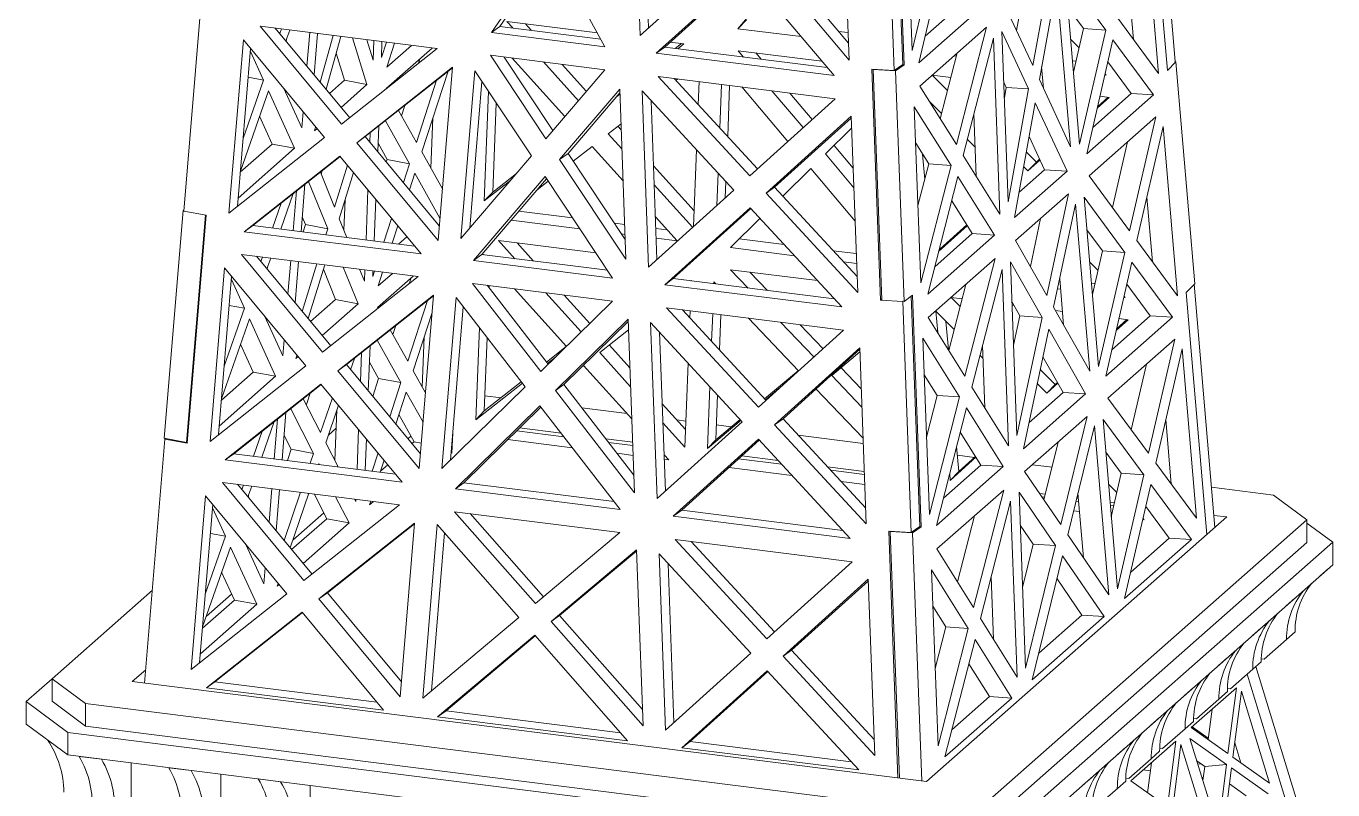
# Model space of a CAD drawing. Header units: millimetres. Extents: x 6136 to 7046, y 1563 to 2173.
# Drawn here: x 6861.3 to 6920.3, y 1777 to 1811.4 of the extents above; entities that cross this region are included whole.
import ezdxf

# ---------------------------------------------------------------- set-up
doc = ezdxf.new("R2010")
doc.units = ezdxf.units.MM
doc.header["$LTSCALE"] = 0.5
doc.layers.get('0').update_dxf_attribs({"color": 255})

# ---------------------------------------------------------------- blocks, each defined once
blk = doc.blocks.new('eiffel')
at = {"color": 3, "linetype": 'Continuous', "lineweight": 15}
for p, q in [((-2.914, 5.877), (-2.47, -6.206)), ((13.458, -8.393), (12.927, 6.091)), ((13.988, -8.013), (13.457, 6.429)), ((14.07, -8.029), (13.531, 6.481)), ((29.885, 6.033), (31.063, -7.82)), ((-2.359, 5.559), (-1.944, -5.731)), ((29.39, 5.511), (30.576, -8.401)), ((14.178, 3.842), (14.586, -7.145)), ((10.636, -7.739), (10.232, 3.248)), ((30.02, -8.577), (29.116, 2.031)), ((16.346, 0.379), (14.586, -7.145)), ((-8.098, -0.691), (-11.787, -6.005)), ((-8.098, -0.691), (-4.67, -6.901)), ((16.778, -0.312), (15, -7.911)), ((-7.981, -0.904), (-11.258, -5.625)), ((-2.47, -6.206), (3.228, -1.059)), ((5.199, -1.298), (10.636, -7.739)), ((5.728, -0.918), (10.597, -6.686)), ((4.195, -2.205), (-1.453, -7.307)), ((4.242, -2.261), (-0.924, -6.927)), ((4.195, -2.205), (9.686, -8.71)), ((23.215, -2.165), (22.145, -8.087)), ((26.713, -5.855), (24.166, -2.399)), ((24.166, -2.399), (25.07, -13.007)), ((28.445, -6.44), (28.1, -2.391)), ((-29.882, -2.96), (-31.063, -17.201)), ((23.639, -2.928), (22.55, -8.958)), ((24.513, -13.173), (23.639, -2.928)), ((5.43, -3.668), (3.663, -5.771)), ((21.53, -3.651), (21.124, -5.895)), ((19.211, -4.197), (15, -7.911)), ((17.81, -4.108), (15.391, -6.242)), ((20.501, -4.558), (22.145, -8.087)), ((25.312, -5.765), (24.34, -4.446)), ((-26.272, -5.624), (-15.185, -7.021)), ((-26.272, -5.624), (-21.179, -11.763)), ((-11.258, -5.625), (-11.787, -6.005)), ((-4.935, -6.422), (-11.258, -5.625)), ((-10.448, -5.727), (-10.811, -5.326)), ((-5.146, -6.039), (-10.811, -5.326)), ((-9.287, -5.873), (-9.65, -5.472)), ((3.663, -5.771), (4.193, -5.217)), ((15.051, -9.365), (19.241, -5.669)), ((19.241, -5.669), (17.351, -13.039)), ((27.473, -5.121), (30.02, -8.577)), ((-27.332, -6.463), (-28.234, -17.343)), ((-27.332, -6.463), (-22.24, -12.602)), ((-25.329, -5.743), (-20.669, -11.359)), ((-24.95, -5.791), (-25.05, -6.078)), ((-24.667, -6.541), (-24.428, -5.857)), ((-24.631, -6.438), (-24.642, -6.571)), ((-23.174, -6.015), (-23.349, -8.129)), ((-22.902, -8.668), (-22.686, -6.076)), ((-21.707, -6.199), (-22.528, -9.119)), ((-21.221, -6.261), (-22.152, -9.573)), ((-20.488, -6.353), (-19.585, -9.269)), ((-19.601, -6.465), (-19.203, -7.752)), ((-19.203, -7.752), (-19.154, -6.521)), ((-4.67, -6.901), (-11.787, -6.005)), ((3.663, -5.771), (7.626, -6.27)), ((9.971, -5.945), (10.573, -6.021)), ((17.783, -13.73), (19.674, -6.36)), ((19.674, -6.36), (20.084, -17.404)), ((20.207, -5.955), (21.881, -9.548)), ((20.603, -16.62), (20.207, -5.955)), ((25.036, -6.966), (24.51, -6.439)), ((25.312, -5.765), (24.685, -8.495)), ((26.713, -5.855), (25.07, -13.007)), ((25.312, -5.765), (26.713, -5.855)), ((27.164, -6.466), (25.52, -13.618)), ((29.711, -9.923), (27.164, -6.466)), ((-26.88, -7.009), (-27.701, -16.922)), ((-26.895, -7.201), (-26.072, -9.001)), ((-21.513, -7.301), (-20.986, -9.005)), ((-15.185, -7.021), (-21.179, -11.763)), ((-18.644, -6.585), (-18.683, -7.581)), ((-18.37, -6.62), (-18.683, -7.581)), ((-15.491, -6.983), (-18.379, -9.53)), ((-17.862, -6.684), (-18.349, -8.178)), ((-18.349, -8.178), (-16.805, -6.817)), ((-0.924, -6.927), (-1.453, -7.307)), ((9.686, -8.71), (-1.453, -7.307)), ((9.264, -8.211), (-0.924, -6.927)), ((0.276, -6.722), (-0.578, -6.615)), ((0.126, -6.704), (-0.264, -7.01)), ((0.276, -6.722), (-0.113, -7.029)), ((8.928, -7.813), (3.671, -7.15)), ((3.671, -7.15), (4.008, -7.548)), ((4.787, -7.291), (5.124, -7.689)), ((10.557, -6.639), (10.596, -6.644)), ((17.402, -7.291), (16.341, -11.426)), ((-20.221, -12.917), (-14.227, -8.176)), ((-16.365, -7.955), (-16.273, -7.672)), ((-14.227, -8.176), (-15.129, -19.055)), ((-11.851, -7.441), (-4.672, -8.346)), ((-11.851, -7.441), (-8.37, -12.679)), ((-10.998, -7.549), (-7.93, -12.164)), ((-10.485, -7.613), (-7.176, -11.28)), ((-6.331, -10.29), (-8.524, -7.86)), ((-5.831, -9.704), (-7.363, -8.007)), ((13.988, -8.013), (13.458, -8.393)), ((13.535, -8.409), (14.07, -8.029)), ((13.974, -8.023), (14.07, -8.029)), ((17.193, -7.475), (17.349, -7.495)), ((22.808, -9.511), (22.693, -8.167)), ((22.693, -8.168), (22.693, -8.168)), ((24.625, -7.791), (24.841, -7.818)), ((28.31, -9.833), (26.846, -7.847)), ((30.576, -8.401), (31.1, -7.847)), ((31.041, -7.844), (31.063, -7.82)), ((31.041, -7.844), (31.1, -7.847)), ((32.286, -21.759), (31.1, -7.847)), ((-26.072, -9.001), (-27.347, -12.648)), ((-27.03, -8.821), (-26.072, -9.001)), ((-21.931, -9.839), (-20.986, -9.005)), ((-19.585, -9.269), (-20.986, -9.005)), ((-19.692, -12.537), (-14.23, -8.217)), ((-16.489, -12.903), (-15.219, -8.999)), ((-14.507, -8.436), (-16.155, -13.5)), ((-13.698, -18.922), (-12.826, -8.415)), ((-12.826, -8.415), (-9.282, -13.748)), ((-4.672, -8.346), (-8.37, -12.679)), ((-1.338, -8.766), (9.749, -10.162)), ((-1.338, -8.766), (4.408, -14.986)), ((-0.342, -8.891), (4.888, -14.553)), ((-0.099, -8.922), (-0.223, -9.02)), ((13.458, -8.393), (12.056, -8.305)), ((12.056, -8.305), (12.588, -22.789)), ((12.135, -8.32), (12.147, -8.311)), ((12.135, -8.32), (13.535, -8.409)), ((12.135, -8.32), (12.671, -22.775)), ((13.535, -8.409), (14.072, -22.865)), ((17.007, -8.83), (15.841, -8.683)), ((15.841, -8.683), (16.799, -9.642)), ((22.55, -8.958), (24.513, -13.173)), ((24.679, -8.418), (24.702, -8.421)), ((26.658, -8.668), (26.747, -8.679)), ((26.747, -8.679), (26.672, -8.604)), ((-27.517, -14.693), (-25.763, -9.677)), ((-25.763, -9.677), (-24.12, -13.268)), ((-24.791, -9.526), (-23.669, -11.979)), ((-21.213, -10.704), (-19.585, -9.269)), ((-18.379, -9.53), (-18.372, -9.542)), ((-13.146, -18.276), (-12.384, -9.081)), ((-12.233, -16.568), (-11.966, -9.709)), ((-3.746, -9.559), (-7.511, -13.971)), ((-3.738, -9.789), (-6.982, -13.591)), ((-3.355, -20.225), (-3.746, -9.559)), ((3.403, -15.894), (-2.343, -9.673)), ((-2.343, -9.673), (-1.937, -20.717)), ((1.232, -9.089), (1.176, -10.535)), ((2.532, -12.002), (2.638, -9.267)), ((3.019, -12.53), (3.143, -9.33)), ((3.903, -9.426), (6.786, -12.838)), ((5.796, -9.664), (7.746, -11.972)), ((6.912, -9.805), (8.311, -11.461)), ((15.051, -9.365), (17.351, -13.039)), ((20.325, -9.126), (20.48, -9.459)), ((20.386, -9.256), (20.33, -9.249)), ((20.48, -9.459), (20.362, -10.115)), ((21.881, -9.548), (20.48, -9.459)), ((21.881, -9.548), (20.603, -16.62)), ((-17.429, -11.225), (-17.22, -10.582)), ((-11.703, -16.014), (-11.487, -10.431)), ((-3.734, -9.879), (-3.977, -10.07)), ((-1.777, -10.285), (-1.411, -20.242)), ((9.749, -10.162), (4.408, -14.986)), ((15.643, -10.31), (16.426, -11.095)), ((22.286, -10.419), (20.986, -17.617)), ((22.286, -10.419), (24.284, -14.709)), ((29.711, -9.923), (25.52, -13.618)), ((28.31, -9.833), (25.902, -11.957)), ((26.177, -10.758), (26.927, -10.08)), ((26.199, -10.664), (26.854, -10.071)), ((26.927, -10.08), (26.35, -10.007)), ((29.711, -9.923), (28.31, -9.833)), ((-26.317, -11.262), (-25.52, -13.004)), ((-23.586, -10.979), (-23.669, -11.979)), ((-17.615, -10.894), (-16.489, -12.903)), ((-15.459, -11.361), (-15.583, -14.52)), ((10.765, -11.263), (5.425, -16.087)), ((10.769, -11.358), (5.954, -15.707)), ((11.171, -22.308), (10.765, -11.263)), ((14.716, -10.669), (17.016, -14.343)), ((14.716, -10.669), (15.126, -21.712)), ((18.416, -11.262), (18.46, -11.306)), ((18.453, -11.119), (18.598, -15.032)), ((25.663, -14.991), (29.853, -11.296)), ((28.21, -18.447), (29.853, -11.296)), ((-22.81, -11.915), (-22.883, -12.177)), ((-22.883, -12.177), (-22.715, -12.029)), ((-18.852, -11.873), (-18.914, -13.475)), ((-18.431, -11.54), (-16.922, -14.233)), ((-3.666, -11.729), (-4.465, -12.358)), ((-3.652, -12.119), (-3.864, -11.885)), ((10.792, -11.995), (9.142, -13.624)), ((30.304, -11.907), (28.66, -19.059)), ((31.208, -22.515), (30.304, -11.907)), ((-22.24, -12.602), (-28.234, -17.343)), ((-27.523, -14.771), (-25.52, -13.004)), ((-24.12, -13.268), (-25.52, -13.004)), ((-20.221, -12.917), (-19.692, -12.537)), ((-20.221, -12.917), (-15.129, -19.055)), ((-19.692, -12.537), (-15.052, -18.13)), ((-19.404, -12.884), (-19.381, -12.291)), ((-18.894, -12.949), (-18.322, -13.969)), ((-3.609, -13.308), (-4.465, -12.358)), ((9.686, -13.087), (10.884, -14.506)), ((14.801, -12.951), (15.616, -14.253)), ((18.044, -12.714), (18.531, -13.202)), ((21.906, -12.522), (22.883, -14.619)), ((27.126, -16.978), (28.071, -12.867)), ((-27.657, -16.387), (-24.12, -13.268)), ((-27.276, -18.498), (-21.282, -13.756)), ((-26.747, -18.118), (-21.263, -13.78)), ((-21.282, -13.756), (-16.19, -19.894)), ((-16.155, -13.5), (-14.86, -15.81)), ((-9.282, -13.748), (-13.698, -18.922)), ((-7.511, -13.971), (-6.982, -13.591)), ((-6.982, -13.591), (-3.4, -18.98)), ((-5.482, -13.158), (-6.656, -14.082)), ((-5.482, -13.158), (-3.535, -15.317)), ((1.066, -13.363), (0.879, -18.173)), ((9.142, -13.624), (10.929, -15.739)), ((15.231, -13.638), (15.366, -15.228)), ((17.783, -13.73), (20.084, -17.404)), ((21.73, -13.496), (22.364, -14.131)), ((-22.391, -14.672), (-22.456, -14.882)), ((-20.803, -14.333), (-21.619, -16.958)), ((-18.373, -14.127), (-18.322, -13.969)), ((-16.922, -14.233), (-18.322, -13.969)), ((-17.306, -15.414), (-16.922, -14.233)), ((-7.511, -13.971), (-3.355, -20.225)), ((0.918, -17.184), (-1.627, -14.363)), ((8.22, -14.535), (6.468, -16.264)), ((8.22, -14.535), (11.006, -17.832)), ((15.616, -14.253), (14.946, -16.864)), ((17.016, -14.343), (15.126, -21.712)), ((15.616, -14.253), (17.016, -14.343)), ((24.284, -14.709), (20.986, -17.617)), ((22.883, -14.619), (21.27, -16.042)), ((21.564, -14.414), (21.835, -14.685)), ((21.835, -14.685), (22.594, -13.999)), ((21.835, -14.685), (22.364, -14.131)), ((22.364, -14.131), (22.57, -13.946)), ((22.883, -14.619), (24.284, -14.709)), ((-23.719, -18.499), (-23.472, -15.527)), ((-23.24, -15.344), (-22.041, -18.316)), ((-22.504, -14.762), (-21.619, -16.958)), ((-20.425, -14.789), (-21.325, -17.685)), ((-16.587, -14.829), (-16.926, -15.871)), ((-16.587, -14.829), (-15.012, -17.641)), ((-8.423, -15.04), (-12.918, -20.307)), ((-8.334, -15.175), (-12.388, -19.927)), ((-10.575, -15.263), (-12.233, -16.568)), ((-10.218, -14.845), (-11.703, -16.014)), ((-8.234, -15.325), (-8.925, -15.868)), ((-8.423, -15.04), (-4.193, -21.406)), ((0.825, -18.222), (-1.584, -15.552)), ((2.343, -16.851), (2.422, -14.831)), ((2.87, -16.376), (2.909, -15.358)), ((15.559, -22.403), (17.449, -15.034)), ((17.449, -15.034), (19.749, -18.708)), ((25.663, -14.991), (28.21, -18.447)), ((-24.202, -16.104), (-24.983, -18.34)), ((-23.999, -15.944), (-24.206, -18.438)), ((-19.645, -19.013), (-19.522, -15.878)), ((-11.703, -16.014), (-12.233, -16.568)), ((3.403, -15.894), (-1.937, -20.717)), ((5.425, -16.087), (5.954, -15.707)), ((5.425, -16.087), (11.171, -22.308)), ((5.954, -15.707), (11.134, -21.315)), ((21.063, -19.048), (24.379, -16.123)), ((24.379, -16.123), (23.019, -22.494)), ((25.353, -16.336), (27.901, -19.793)), ((25.353, -16.336), (26.258, -26.944)), ((29.633, -20.378), (29.288, -16.329)), ((-32.286, -31.44), (-31.1, -17.174)), ((-31.059, -17.144), (-31.1, -17.174)), ((-31.062, -17.181), (-31.1, -17.174)), ((-24.955, -16.7), (-25.505, -18.274)), ((-21.032, -18.411), (-20.957, -16.501)), ((-19.032, -16.468), (-19.134, -19.077)), ((4.42, -16.994), (-0.921, -21.818)), ((4.47, -17.048), (-0.391, -21.438)), ((10.166, -23.215), (4.42, -16.994)), ((17.058, -16.557), (18.349, -18.618)), ((24.82, -16.78), (23.441, -23.238)), ((25.711, -27.238), (24.82, -16.78)), ((-29.665, -17.466), (-31.063, -17.201)), ((-30.885, -31.704), (-29.701, -17.459)), ((-30.85, -31.761), (-29.665, -17.466)), ((-23.641, -17.558), (-23.441, -18.053)), ((-21.325, -17.685), (-20.851, -18.861)), ((-18.523, -19.154), (-18.039, -17.666)), ((-10.545, -17.767), (-6.251, -18.308)), ((-10.067, -17.207), (-6.702, -17.631)), ((-4.078, -17.961), (-3.435, -18.042)), ((-1.51, -17.561), (-0.141, -19.078)), ((5.044, -17.669), (3.192, -19.498)), ((22.63, -17.665), (21.987, -20.677)), ((-27.276, -18.498), (-26.747, -18.118)), ((-16.19, -19.894), (-27.276, -18.498)), ((-16.603, -19.396), (-26.747, -18.118)), ((-23.441, -18.053), (-23.585, -18.516)), ((-22.041, -18.316), (-23.441, -18.053)), ((-22.041, -18.316), (-22.159, -18.696)), ((-17.659, -18.123), (-18.015, -19.218)), ((-17.605, -19.269), (-17.087, -18.812)), ((-3.627, -18.639), (-3.412, -18.666)), ((-1.483, -18.288), (-0.773, -18.378)), ((19.749, -18.708), (15.559, -22.403)), ((18.349, -18.618), (15.998, -20.692)), ((16.241, -19.744), (18.037, -18.12)), ((16.314, -19.602), (18.007, -18.072)), ((18.349, -18.618), (19.749, -18.708)), ((25.528, -18.384), (26.5, -19.703)), ((-5.251, -19.813), (-11.343, -19.045)), ((-11.343, -19.045), (-10.312, -20.188)), ((-10.182, -19.191), (-9.151, -20.335)), ((-1.46, -18.912), (-0.141, -19.078)), ((3.192, -19.498), (7.199, -20.002)), ((3.749, -18.947), (6.55, -19.3)), ((16.314, -19.602), (16.264, -19.655)), ((16.305, -19.494), (16.314, -19.602)), ((21.063, -19.048), (23.019, -22.494)), ((28.66, -19.059), (31.208, -22.515)), ((28.661, -19.056), (28.661, -19.06)), ((-27.457, -19.919), (-16.37, -21.316)), ((-22.364, -26.058), (-27.457, -19.919)), ((-21.855, -25.654), (-26.514, -20.038)), ((-26.138, -20.085), (-26.238, -20.37)), ((-25.616, -20.151), (-25.854, -20.833)), ((-24.362, -20.309), (-24.537, -22.421)), ((-24.09, -22.96), (-23.874, -20.371)), ((-12.388, -19.927), (-12.918, -20.307)), ((-4.193, -21.406), (-12.918, -20.307)), ((-4.516, -20.919), (-12.388, -19.927)), ((-12.363, -19.93), (-12.362, -19.896)), ((-12.339, -19.869), (-12.273, -19.941)), ((9.631, -19.688), (11.081, -19.871)), ((10.28, -20.391), (11.104, -20.495)), ((15.589, -23.875), (19.78, -20.179)), ((19.78, -20.179), (17.889, -27.549)), ((21.147, -31.264), (20.743, -20.376)), ((20.743, -20.376), (22.725, -23.869)), ((25.698, -20.378), (26.224, -20.905)), ((25.873, -22.433), (26.5, -19.703)), ((26.258, -26.944), (27.901, -19.793)), ((27.901, -19.793), (26.5, -19.703)), ((28.351, -20.404), (26.708, -27.556)), ((28.351, -20.404), (30.899, -23.86)), ((-28.517, -20.758), (-29.419, -31.638)), ((-28.517, -20.758), (-23.425, -26.896)), ((-25.819, -20.731), (-25.83, -20.862)), ((-22.724, -20.516), (-23.649, -23.492)), ((-22.224, -20.579), (-23.271, -23.947)), ((-22.31, -20.856), (-21.548, -22.746)), ((-21.069, -20.724), (-20.147, -23.009)), ((-20.047, -20.853), (-19.746, -21.598)), ((-19.746, -21.598), (-19.719, -20.894)), ((-19.208, -20.958), (-19.222, -21.302)), ((-19.222, -21.302), (-19.114, -20.97)), ((-16.681, -21.277), (-18.918, -23.25)), ((-18.606, -21.034), (-18.887, -21.898)), ((-18.887, -21.898), (-17.995, -21.111)), ((8.64, -21.563), (3.205, -20.878)), ((3.205, -20.878), (4.304, -22.03)), ((4.407, -21.029), (5.506, -22.181)), ((20.212, -20.871), (18.322, -28.24)), ((20.212, -20.871), (20.622, -31.914)), ((-28.065, -21.304), (-28.887, -31.216)), ((-28.081, -21.5), (-27.26, -23.294)), ((-16.37, -21.316), (-22.364, -26.058)), ((-16.812, -21.392), (-16.931, -21.76)), ((-12.975, -21.744), (-4.201, -22.849)), ((-12.975, -21.744), (-8.7, -27.267)), ((-12.063, -21.859), (-8.233, -26.808)), ((-11.937, -22.022), (-11.931, -21.875)), ((-10.348, -22.075), (-7.09, -25.686)), ((-0.391, -21.438), (-0.921, -21.818)), ((10.166, -23.215), (-0.921, -21.818)), ((9.699, -22.71), (-0.391, -21.438)), ((0.719, -21.578), (0.748, -21.555)), ((0.748, -21.555), (0.747, -21.582)), ((2.153, -21.759), (2.157, -21.648)), ((2.157, -21.648), (2.277, -21.774)), ((17.94, -21.802), (16.88, -25.936)), ((23.688, -22.08), (23.881, -22.104)), ((23.817, -21.476), (23.827, -21.477)), ((24.072, -24.35), (23.825, -21.442)), ((25.813, -21.727), (26.029, -21.754)), ((28.034, -21.785), (29.498, -23.771)), ((32.286, -21.759), (31.762, -22.313)), ((32.252, -21.795), (33.548, -37.034)), ((-23.118, -24.131), (-21.548, -22.746)), ((-20.147, -23.009), (-21.548, -22.746)), ((-15.412, -22.471), (-21.407, -27.212)), ((-15.416, -22.512), (-20.877, -26.832)), ((-15.785, -22.804), (-17.028, -26.623)), ((-15.412, -22.471), (-16.314, -33.35)), ((-14.894, -33.348), (-14.004, -22.622)), ((-14.004, -22.622), (-9.671, -28.221)), ((-4.201, -22.849), (-8.7, -27.267)), ((-8.387, -22.322), (-6.168, -24.781)), ((-7.226, -22.468), (-5.622, -24.245)), ((12.669, -22.73), (12.588, -22.789)), ((12.588, -22.789), (13.99, -22.877)), ((14.012, -22.861), (13.99, -22.877)), ((14.522, -37.362), (13.99, -22.877)), ((14.012, -22.861), (14.072, -22.865)), ((14.606, -22.485), (14.072, -22.865)), ((15.051, -36.982), (14.521, -22.546)), ((15.145, -36.996), (14.606, -22.485)), ((17.708, -22.705), (17.026, -22.619)), ((17.026, -22.619), (17.587, -23.18)), ((20.837, -22.92), (21.325, -23.78)), ((25.866, -22.354), (25.89, -22.357)), ((27.846, -22.604), (27.932, -22.615)), ((27.86, -22.542), (27.932, -22.615)), ((31.762, -22.313), (33.054, -37.47)), ((-27.26, -23.294), (-28.531, -26.931)), ((-27.26, -23.294), (-28.215, -23.114)), ((-22.4, -24.997), (-20.147, -23.009)), ((-18.918, -23.25), (-18.886, -23.306)), ((-15.503, -23.562), (-16.693, -27.22)), ((-14.352, -32.816), (-13.555, -23.203)), ((-0.805, -23.277), (10.281, -24.674)), ((-0.805, -23.277), (4.941, -29.498)), ((0.191, -23.402), (5.42, -29.064)), ((0.674, -23.463), (0.657, -23.907)), ((2.012, -25.375), (2.08, -23.64)), ((2.5, -25.902), (2.585, -23.704)), ((17.214, -24.633), (16.068, -23.485)), ((16.068, -23.485), (16.182, -24.822)), ((20.947, -23.113), (20.844, -23.1)), ((23.441, -23.238), (25.711, -27.238)), ((24, -23.498), (23.557, -23.442)), ((-26.951, -23.969), (-28.701, -28.975)), ((-26.951, -23.969), (-25.308, -27.561)), ((-24.857, -26.271), (-25.981, -23.816)), ((-17.786, -24.387), (-17.968, -24.945)), ((-12.765, -30.287), (-12.541, -24.512)), ((-3.217, -23.981), (-7.778, -28.459)), ((-3.212, -24.116), (-7.249, -28.079)), ((-2.817, -34.87), (-3.217, -23.981)), ((-1.81, -24.184), (3.936, -30.405)), ((-1.81, -24.184), (-1.405, -35.229)), ((4.327, -23.924), (7.467, -27.215)), ((6.354, -24.179), (8.425, -26.35)), ((7.556, -24.33), (8.993, -25.837)), ((17.889, -27.549), (15.589, -23.875)), ((16.698, -24.116), (16.849, -25.887)), ((21.325, -23.78), (20.937, -25.6)), ((22.725, -23.869), (21.147, -31.264)), ((21.325, -23.78), (22.725, -23.869)), ((30.899, -23.86), (26.708, -27.556)), ((29.498, -23.771), (27.09, -25.895)), ((28.113, -24.016), (27.367, -24.691)), ((28.04, -24.007), (27.388, -24.596)), ((28.113, -24.016), (27.538, -23.944)), ((29.498, -23.771), (30.899, -23.86)), ((-24.774, -25.271), (-24.857, -26.271)), ((-17.46, -27.953), (-18.945, -25.303)), ((-18.129, -24.658), (-17.028, -26.623)), ((-15.997, -25.082), (-16.121, -28.241)), ((-12.236, -29.733), (-12.058, -25.137)), ((-4.998, -26.078), (-3.192, -24.656)), ((-1.244, -24.797), (-0.879, -34.754)), ((4.941, -29.498), (10.281, -24.674)), ((15.255, -25.179), (17.555, -28.853)), ((15.255, -25.179), (15.665, -36.223)), ((23.148, -24.613), (21.548, -32.107)), ((23.148, -24.613), (25.448, -28.667)), ((26.85, -28.929), (31.041, -25.234)), ((31.041, -25.234), (29.398, -32.385)), ((-27.505, -25.555), (-26.708, -27.297)), ((-19.994, -27.897), (-19.922, -26.077)), ((-19.393, -25.658), (-19.504, -28.488)), ((-7.092, -25.684), (-8.341, -26.668)), ((-4.998, -26.078), (-3.061, -28.225)), ((-4.396, -25.604), (-3.105, -27.036)), ((11.298, -25.774), (5.957, -30.598)), ((11.301, -25.87), (6.487, -30.218)), ((11.307, -26.03), (9.536, -27.515)), ((11.703, -36.819), (11.298, -25.774)), ((18.992, -25.629), (19.137, -29.542)), ((20.931, -25.445), (20.963, -25.477)), ((31.491, -25.845), (29.848, -32.997)), ((32.396, -36.453), (31.491, -25.845)), ((-23.425, -26.896), (-29.419, -31.638)), ((-23.979, -26.228), (-24.048, -26.45)), ((-24.048, -26.45), (-23.902, -26.321)), ((-20.877, -26.832), (-21.407, -27.212)), ((-16.238, -32.425), (-20.877, -26.832)), ((-20.377, -26.436), (-20.617, -27.146)), ((-18.861, -27.689), (-19.432, -26.669)), ((-7.778, -26.361), (-8.275, -26.753)), ((-6.066, -26.918), (-6.015, -26.878)), ((-6.015, -26.878), (-2.987, -30.233)), ((0.547, -26.736), (0.342, -31.997)), ((10.124, -27.022), (11.393, -28.352)), ((19.022, -26.443), (18.832, -26.252)), ((22.779, -26.341), (24.048, -28.578)), ((29.259, -26.805), (28.314, -30.915)), ((-28.842, -30.678), (-25.308, -27.561)), ((-28.708, -29.061), (-26.708, -27.297)), ((-25.308, -27.561), (-26.708, -27.297)), ((-16.314, -33.35), (-21.407, -27.212)), ((-18.861, -27.689), (-19.228, -28.82)), ((-18.861, -27.689), (-17.46, -27.953)), ((-16.693, -27.22), (-15.92, -28.599)), ((7.451, -27.199), (5.336, -28.973)), ((9.536, -27.515), (11.435, -29.506)), ((15.34, -27.462), (16.155, -28.764)), ((22.611, -27.127), (23.55, -28.067)), ((-22.467, -28.051), (-28.462, -32.792)), ((-22.448, -28.074), (-27.932, -32.413)), ((-23.144, -28.625), (-23.385, -29.338)), ((-22.467, -28.051), (-17.375, -34.189)), ((-17.46, -27.953), (-18.161, -30.107)), ((-17.126, -28.55), (-17.781, -30.564)), ((-16.072, -30.43), (-17.126, -28.55)), ((-9.671, -28.221), (-14.894, -33.348)), ((-9.849, -27.991), (-12.765, -30.287)), ((-9.915, -27.906), (-12.236, -29.733)), ((-7.249, -28.079), (-7.778, -28.459)), ((-7.778, -28.459), (-2.817, -34.87)), ((-7.249, -28.079), (-2.858, -33.753)), ((1.752, -32.088), (1.902, -28.203)), ((6.234, -28.329), (5.393, -29.035)), ((8.552, -28.353), (11.506, -31.449)), ((20.622, -31.914), (18.322, -28.24)), ((24.048, -28.578), (21.896, -30.475)), ((22.42, -28.02), (23.02, -28.621)), ((23.716, -27.992), (23.02, -28.621)), ((23.02, -28.621), (23.55, -28.067)), ((23.687, -27.942), (23.55, -28.067)), ((24.048, -28.578), (25.448, -28.667)), ((-23.575, -28.966), (-22.49, -31.092)), ((-21.752, -28.913), (-22.49, -31.092)), ((-21.37, -29.373), (-22.167, -31.725)), ((-8.749, -29.413), (-14.042, -34.609)), ((-11.184, -28.905), (-12.199, -28.777)), ((-8.749, -29.413), (-3.721, -35.909)), ((-1.08, -29.28), (0.385, -30.903)), ((2.281, -31.534), (2.39, -28.731)), ((16.155, -28.764), (15.485, -31.375)), ((17.555, -28.853), (15.665, -36.223)), ((17.555, -28.853), (16.155, -28.764)), ((25.448, -28.667), (21.548, -32.107)), ((26.85, -28.929), (29.398, -32.385)), ((-25.187, -30.241), (-25.394, -32.732)), ((-24.907, -32.794), (-24.66, -29.824)), ((-24.366, -29.592), (-22.932, -32.401)), ((-21.598, -32.838), (-21.474, -29.68)), ((-16.636, -31.66), (-17.586, -29.964)), ((-8.687, -29.492), (-13.512, -34.229)), ((-12.236, -29.733), (-12.765, -30.287)), ((-3.288, -29.9), (-6.115, -29.544)), ((0.406, -30.365), (-0.165, -30.293)), ((3.801, -30.259), (2.281, -31.534)), ((6.487, -30.218), (5.957, -30.598)), ((6.487, -30.218), (11.667, -35.827)), ((17.988, -29.544), (16.097, -36.914)), ((17.988, -29.544), (20.288, -33.218)), ((21.627, -33.536), (25.542, -30.083)), ((25.542, -30.083), (23.89, -36.849)), ((29.089, -33.73), (26.541, -30.274)), ((26.541, -30.274), (27.445, -40.882)), ((30.821, -34.316), (30.475, -30.267)), ((-26.145, -30.999), (-26.694, -32.569)), ((-26.171, -32.634), (-25.391, -30.403)), ((-21.519, -30.819), (-22.005, -31.247)), ((-20.209, -33.386), (-20.111, -30.891)), ((-14.21, -31.102), (-14.259, -32.379)), ((-7.251, -31.348), (-10.199, -30.977)), ((-7.424, -31.124), (-10.017, -30.797)), ((-1.405, -35.229), (3.936, -30.405)), ((-1.036, -30.469), (0.342, -31.997)), ((3.859, -30.321), (1.752, -32.088)), ((3.247, -30.723), (2.317, -30.606)), ((5.957, -30.598), (11.703, -36.819)), ((17.597, -31.068), (18.887, -33.129)), ((26.003, -30.657), (24.333, -37.497)), ((26.907, -41.263), (26.003, -30.657)), ((-32.249, -31.496), (-33.517, -46.796)), ((-30.885, -31.704), (-32.286, -31.44)), ((-32.195, -31.457), (-32.249, -31.496)), ((-32.249, -31.496), (-30.85, -31.761)), ((-30.885, -31.704), (-30.843, -31.673)), ((-24.78, -31.262), (-24.333, -32.137)), ((-22.167, -31.725), (-21.395, -33.236)), ((-19.621, -31.481), (-19.699, -33.45)), ((-16.835, -31.305), (-17.027, -31.474)), ((-16.636, -31.66), (-16.773, -31.78)), ((-16.181, -31.745), (-16.636, -31.66)), ((-6.719, -32.036), (-10.76, -31.526)), ((-2.934, -31.69), (-4.619, -31.478)), ((-2.926, -31.893), (-4.446, -31.701)), ((4.953, -31.506), (-0.388, -36.329)), ((5.002, -31.559), (0.141, -35.95)), ((2.281, -31.534), (1.752, -32.088)), ((4.953, -31.506), (10.699, -37.726)), ((11.518, -31.765), (7.441, -31.252)), ((23.729, -31.682), (22.842, -35.315)), ((-27.932, -32.413), (-28.462, -32.792)), ((-17.789, -33.691), (-27.932, -32.413)), ((-24.333, -32.137), (-24.569, -32.836)), ((-24.333, -32.137), (-22.932, -32.401)), ((-22.932, -32.401), (-23.141, -33.016)), ((-18.894, -32.359), (-19.267, -33.504)), ((-2.903, -32.516), (-3.914, -32.389)), ((-0.962, -32.478), (-0.674, -32.797)), ((6.395, -33.067), (3.707, -32.729)), ((6.184, -32.839), (3.904, -32.551)), ((18.579, -32.637), (16.97, -34.092)), ((17.366, -31.968), (17.5, -33.538)), ((18.489, -32.644), (17.412, -32.508)), ((18.549, -32.589), (17.5, -33.538)), ((27.688, -33.641), (26.716, -32.322)), ((-17.375, -34.189), (-28.462, -32.792)), ((-22.609, -33.034), (-22.625, -33.081)), ((-22.609, -33.034), (-22.582, -33.087)), ((-18.514, -32.816), (-18.759, -33.568)), ((-18.275, -33.105), (-18.742, -33.517)), ((-0.674, -32.797), (-0.952, -32.762)), ((7.044, -33.769), (3.105, -33.273)), ((11.582, -33.519), (9.265, -33.227)), ((11.59, -33.722), (9.477, -33.455)), ((20.288, -33.218), (16.097, -36.914)), ((18.887, -33.129), (16.536, -35.202)), ((16.97, -34.092), (17.5, -33.538)), ((18.887, -33.129), (20.288, -33.218)), ((21.627, -33.536), (23.89, -36.849)), ((23.345, -33.256), (22.12, -33.101)), ((29.848, -32.997), (32.396, -36.453)), ((-28.642, -34.214), (-17.555, -35.611)), ((-28.642, -34.214), (-23.55, -40.352)), ((-27.699, -34.333), (-23.04, -39.949)), ((-27.327, -34.38), (-27.426, -34.662)), ((-13.512, -34.229), (-14.042, -34.609)), ((-4.104, -35.415), (-13.512, -34.229)), ((11.613, -34.345), (10.125, -34.158)), ((16.933, -33.655), (16.97, -34.092)), ((27.412, -34.843), (26.886, -34.316)), ((27.688, -33.641), (27.061, -36.371)), ((29.089, -33.73), (27.445, -40.882)), ((27.688, -33.641), (29.089, -33.73)), ((29.539, -34.342), (27.896, -41.494)), ((32.086, -37.798), (29.539, -34.342)), ((-29.703, -35.053), (-30.605, -45.933)), ((-29.703, -35.053), (-24.61, -41.191)), ((-27.042, -35.125), (-26.805, -34.446)), ((-27.007, -35.024), (-27.018, -35.154)), ((-25.55, -34.604), (-25.725, -36.713)), ((-25.277, -37.252), (-25.062, -34.665)), ((-23.755, -34.83), (-24.778, -37.854)), ((-23.239, -34.895), (-24.396, -38.314)), ((-22.903, -34.937), (-22.111, -36.488)), ((-21.55, -35.108), (-20.711, -36.752)), ((-3.721, -35.909), (-14.042, -34.609)), ((16.128, -38.385), (20.318, -34.69)), ((20.318, -34.69), (18.428, -42.06)), ((21.279, -34.824), (23.567, -38.172)), ((21.689, -45.865), (21.279, -34.824)), ((22.932, -34.949), (22.56, -34.902)), ((22.884, -35.145), (22.711, -35.123)), ((24.998, -35.209), (24.895, -35.196)), ((25.315, -38.934), (24.97, -34.886)), ((37.215, -35.003), (33.334, -34.514)), ((39.322, -36.559), (37.215, -35.003)), ((-29.25, -35.599), (-30.072, -45.511)), ((-29.266, -35.798), (-28.448, -37.587)), ((-17.555, -35.611), (-23.55, -40.352)), ((-20.363, -35.257), (-20.288, -35.404)), ((-20.288, -35.404), (-20.283, -35.267)), ((-19.35, -35.385), (-19.426, -35.619)), ((-19.184, -35.406), (-19.426, -35.619)), ((0.141, -35.95), (-0.388, -36.329)), ((10.232, -37.221), (0.141, -35.95)), ((18.861, -42.751), (20.751, -35.381)), ((20.751, -35.381), (21.161, -46.425)), ((25.069, -36.04), (24.7, -35.994)), ((25.015, -35.413), (24.847, -35.392)), ((27.262, -35.494), (26.983, -35.459)), ((27.217, -35.691), (27.001, -35.663)), ((30.686, -37.709), (29.222, -35.722)), ((-22.111, -36.488), (-24.305, -38.424)), ((-22.298, -36.123), (-24.232, -37.829)), ((-20.711, -36.752), (-23.587, -39.289)), ((-22.592, -41.507), (-16.597, -36.765)), ((-22.111, -36.488), (-20.711, -36.752)), ((-22.063, -41.127), (-16.601, -36.807)), ((-16.597, -36.765), (-17.5, -47.645)), ((-14.094, -36.047), (-3.734, -37.352)), ((-14.094, -36.047), (-9.03, -41.802)), ((-13.122, -36.169), (-8.533, -41.385)), ((10.699, -37.726), (-0.388, -36.329)), ((15.479, -52.969), (34.29, -36.38)), ((18.479, -36.312), (17.418, -40.447)), ((19.609, -53.944), (39.322, -36.559)), ((27.079, -36.294), (27.054, -36.291)), ((29.118, -36.55), (29.034, -36.54)), ((29.118, -36.55), (29.048, -36.481)), ((34.29, -36.38), (33.484, -36.278)), ((39.322, -36.559), (39.322, -37.973)), ((40.945, -37.956), (39.322, -36.758)), ((-28.448, -37.587), (-29.716, -41.213)), ((-29.4, -37.408), (-28.448, -37.587)), ((-16.086, -47.732), (-15.184, -36.855)), ((-15.551, -47.283), (-14.73, -37.372)), ((-15.184, -36.855), (-10.065, -42.673)), ((-3.734, -37.352), (-9.03, -41.802)), ((14.522, -37.362), (13.119, -37.273)), ((13.119, -37.273), (13.687, -52.744)), ((13.21, -37.286), (13.219, -37.279)), ((13.21, -37.286), (14.61, -37.376)), ((13.21, -37.286), (13.784, -52.756)), ((15.051, -36.982), (14.522, -37.362)), ((14.61, -37.376), (15.145, -36.996)), ((14.61, -37.376), (15.187, -52.933)), ((15.041, -36.989), (15.145, -36.996)), ((21.356, -36.896), (22.167, -38.083)), ((24.333, -37.497), (26.907, -41.263)), ((-29.885, -43.258), (-28.139, -38.262)), ((-28.139, -38.262), (-26.496, -41.854)), ((-27.17, -38.106), (-26.045, -40.564)), ((-2.686, -38.43), (-8.039, -42.928)), ((-2.281, -49.472), (-2.686, -38.43)), ((-0.273, -37.788), (5.473, -44.009)), ((-0.273, -37.788), (10.814, -39.185)), ((0.723, -37.914), (5.953, -43.576)), ((16.128, -38.385), (18.428, -42.06)), ((19.609, -55.359), (39.322, -37.973)), ((20.792, -55.729), (40.945, -37.956)), ((22.167, -38.083), (21.501, -40.808)), ((23.567, -38.172), (21.689, -45.865)), ((23.567, -38.172), (22.167, -38.083)), ((27.896, -41.494), (32.086, -37.798)), ((28.278, -39.833), (30.686, -37.709)), ((30.686, -37.709), (32.086, -37.798)), ((40.945, -39.37), (40.945, -37.956)), ((-2.684, -38.493), (-7.51, -42.548)), ((4.469, -44.916), (-1.277, -38.696)), ((-1.277, -38.696), (-0.872, -49.74)), ((10.814, -39.185), (5.473, -44.009)), ((24.01, -38.82), (22.111, -46.595)), ((24.01, -38.82), (26.611, -42.627)), ((-28.693, -39.848), (-27.896, -41.59)), ((-25.962, -39.562), (-26.045, -40.564)), ((-0.712, -39.308), (-0.346, -49.265)), ((15.793, -39.689), (16.203, -50.733)), ((15.793, -39.689), (18.094, -43.364)), ((20.792, -57.143), (40.945, -39.37)), ((40.149, -40.072), (40.68, -39.604)), ((-25.15, -40.541), (-25.211, -40.72)), ((-25.09, -40.614), (-25.211, -40.72)), ((11.831, -40.286), (6.49, -45.11)), ((11.834, -40.381), (7.019, -44.73)), ((12.236, -51.33), (11.831, -40.286)), ((19.53, -40.14), (19.676, -44.052)), ((23.657, -40.264), (25.211, -42.538)), ((-33.034, -40.974), (-39.322, -46.52)), ((-24.61, -41.191), (-30.605, -45.933)), ((-27.896, -41.59), (-29.893, -43.351)), ((-28.069, -41.212), (-29.661, -42.616)), ((-27.896, -41.59), (-26.496, -41.854)), ((-22.592, -41.507), (-22.063, -41.127)), ((-22.592, -41.507), (-17.5, -47.645)), ((-22.063, -41.127), (-17.423, -46.72)), ((38.558, -41.475), (38.028, -41.943)), ((-26.496, -41.854), (-30.027, -44.968)), ((-29.647, -47.087), (-23.652, -42.346)), ((-29.118, -46.707), (-23.633, -42.369)), ((-23.652, -42.346), (-18.56, -48.484)), ((-8.039, -42.928), (-7.51, -42.548)), ((-7.51, -42.548), (-2.319, -48.448)), ((15.878, -41.972), (16.693, -43.274)), ((22.523, -44.907), (25.211, -42.538)), ((26.611, -42.627), (25.211, -42.538)), ((-10.065, -42.673), (-16.086, -47.732)), ((-8.039, -42.928), (-2.281, -49.472)), ((16.693, -43.274), (16.023, -45.885)), ((18.094, -43.364), (16.203, -50.733)), ((16.693, -43.274), (18.094, -43.364)), ((18.861, -42.751), (21.161, -46.425)), ((22.111, -46.595), (26.611, -42.627)), ((36.437, -43.346), (35.907, -43.814)), ((-9.075, -43.798), (-15.16, -48.912)), ((-9.042, -43.836), (-14.631, -48.533)), ((-9.075, -43.798), (-3.255, -50.412)), ((16.636, -51.424), (18.526, -44.055)), ((18.526, -44.055), (20.826, -47.729)), ((38.045, -44.049), (36.642, -45.287)), ((38.045, -44.049), (38.575, -43.582)), ((4.469, -44.916), (-0.872, -49.74)), ((6.49, -45.11), (7.019, -44.73)), ((7.019, -44.73), (12.2, -50.338)), ((6.49, -45.11), (12.236, -51.33)), ((18.135, -45.578), (19.426, -47.639)), ((34.316, -45.217), (33.785, -45.684)), ((36.454, -45.453), (35.923, -45.92)), ((39.343, -56.299), (36.11, -45.756)), ((36.642, -45.287), (36.457, -45.264)), ((-39.322, -46.52), (-40.945, -47.951)), ((-39.322, -46.52), (-37.215, -48.076)), ((-39.322, -46.52), (-39.322, -47.934)), ((-33.447, -45.956), (-34.29, -46.699)), ((5.485, -46.017), (0.145, -50.841)), ((5.535, -46.07), (0.674, -50.461)), ((11.232, -52.237), (5.485, -46.017)), ((35.923, -45.92), (34.52, -47.158)), ((38.894, -57.055), (35.569, -46.233)), ((-34.29, -46.699), (15.479, -52.969)), ((-29.118, -46.707), (-29.647, -47.087)), ((-29.647, -47.087), (-18.56, -48.484)), ((-29.118, -46.707), (-18.974, -47.985)), ((32.194, -47.088), (31.664, -47.555)), ((32.073, -49.582), (34.902, -47.087)), ((34.332, -47.323), (33.802, -47.791)), ((34.52, -47.158), (34.336, -47.134)), ((34.371, -51.211), (34.902, -47.087)), ((35.21, -47.304), (34.679, -51.429)), ((35.21, -47.304), (36.978, -53.058)), ((-40.945, -47.951), (-38.327, -49.884)), ((-40.945, -49.365), (-40.945, -47.951)), ((-39.322, -47.934), (-37.215, -49.49)), ((-37.215, -48.076), (14.941, -54.647)), ((-37.215, -48.076), (-37.215, -49.49)), ((16.636, -51.424), (20.826, -47.729)), ((17.075, -49.713), (19.426, -47.639)), ((20.826, -47.729), (19.426, -47.639)), ((33.802, -47.791), (32.399, -49.028)), ((-15.16, -48.912), (-14.631, -48.533)), ((-15.16, -48.912), (-3.255, -50.412)), ((-14.631, -48.533), (-3.697, -49.91)), ((30.073, -48.958), (29.543, -49.426)), ((32.399, -49.028), (32.214, -49.005)), ((33.129, -50.331), (33.373, -48.435)), ((-38.327, -51.299), (-40.945, -49.365)), ((-38.327, -49.884), (14.992, -56.602)), ((-38.327, -49.884), (-38.327, -51.299)), ((-37.215, -49.49), (14.941, -56.061)), ((31.681, -49.662), (30.278, -50.899)), ((32.211, -49.194), (31.681, -49.662)), ((32.073, -49.582), (34.371, -51.211)), ((32.135, -49.527), (33.139, -50.254)), ((0.145, -50.841), (0.674, -50.461)), ((0.674, -50.461), (10.765, -51.732)), ((28.28, -52.927), (31.11, -50.431)), ((30.579, -54.556), (31.11, -50.431)), ((31.417, -50.649), (30.886, -54.774)), ((33.185, -56.403), (31.417, -50.649)), ((34.284, -51.887), (31.985, -50.258)), ((31.985, -50.258), (33.753, -56.012)), ((34.793, -50.538), (35.175, -51.781)), ((-38.327, -51.299), (14.992, -58.016)), ((-36.222, -51.564), (-37.625, -51.387)), ((0.145, -50.841), (11.232, -52.237)), ((27.952, -50.829), (27.422, -51.297)), ((29.559, -51.533), (28.156, -52.77)), ((30.09, -51.065), (29.559, -51.533)), ((30.278, -50.899), (30.093, -50.876)), ((34.679, -51.429), (36.978, -53.058)), ((-34.366, -51.798), (-34.366, -52.048)), ((-34.366, -55.584), (-34.366, -52.048)), ((-30.609, -52.271), (-32.013, -52.094)), ((29.062, -52.238), (29.514, -52.295)), ((29.336, -53.676), (29.58, -51.78)), ((32.913, -52.012), (32.416, -51.66)), ((32.474, -51.848), (32.725, -51.879)), ((32.798, -52.903), (32.913, -52.012)), ((32.913, -52.012), (34.284, -51.887)), ((33.753, -56.012), (34.284, -51.887)), ((34.592, -52.105), (34.061, -56.23)), ((36.891, -53.734), (34.592, -52.105)), ((-28.753, -52.755), (-28.753, -52.505)), ((-28.753, -54.876), (-28.753, -52.755)), ((-24.997, -52.978), (-26.4, -52.801)), ((-23.141, -53.462), (-23.141, -53.212)), ((25.831, -52.7), (25.3, -53.168)), ((27.968, -52.936), (27.438, -53.404)), ((28.156, -52.77), (27.972, -52.747)), ((28.28, -52.927), (30.579, -54.556)), ((32.736, -52.701), (32.823, -52.712)), ((35.519, -53.859), (34.462, -53.11)), ((-23.141, -55.584), (-23.141, -53.462)), ((27.438, -53.404), (26.035, -54.641))]:
    blk.add_line(p, q, dxfattribs=at)
for centre, radius, start, end in [((43.341, -43.52), 4.767, 141.18234, 180.7389), ((42.811, -43.988), 4.767, 141.18234, 180.7389), ((41.22, -45.391), 4.767, 141.18234, 180.7389), ((40.69, -45.859), 4.767, 141.18234, 180.7389), ((38.568, -47.73), 4.767, 141.18234, 180.7389), ((39.099, -47.262), 4.767, 141.18234, 180.7389), ((36.447, -49.6), 4.767, 141.18234, 180.7389), ((36.977, -49.133), 4.767, 141.18234, 180.7389), ((34.856, -51.004), 4.767, 141.18234, 180.7389), ((34.326, -51.471), 4.767, 141.18234, 180.7389), ((32.735, -52.874), 4.767, 141.18234, 180.7389), ((-44.512, -53.7), 5.937, 0.58929, 34.33232), ((32.204, -53.342), 4.767, 141.18234, 180.7389), ((-42.719, -54.391), 5.914, 354.79085, 30.53146), ((-41.316, -54.568), 5.914, 354.79085, 30.53146), ((-37.106, -55.098), 5.914, 354.79085, 30.53146), ((-35.703, -55.275), 5.914, 354.79085, 30.53146), ((30.083, -55.213), 4.767, 141.18234, 180.7389), ((30.613, -54.745), 4.767, 141.18234, 180.7389), ((-31.494, -55.805), 5.914, 354.79085, 30.53146), ((-30.091, -55.982), 5.914, 354.79085, 30.53146)]:
    blk.add_arc(centre, radius, start, end, dxfattribs=at)

msp = doc.modelspace()

# ---------------------------------------------------------------- block references
at = {"color": 3, "xscale": 0.7200000000000001, "yscale": 0.7200000000000001, "zscale": 0.7200000000000001}
msp.add_blockref('eiffel', (6890.819, 1815.479), dxfattribs=at)

doc.saveas('drawing.dxf')
